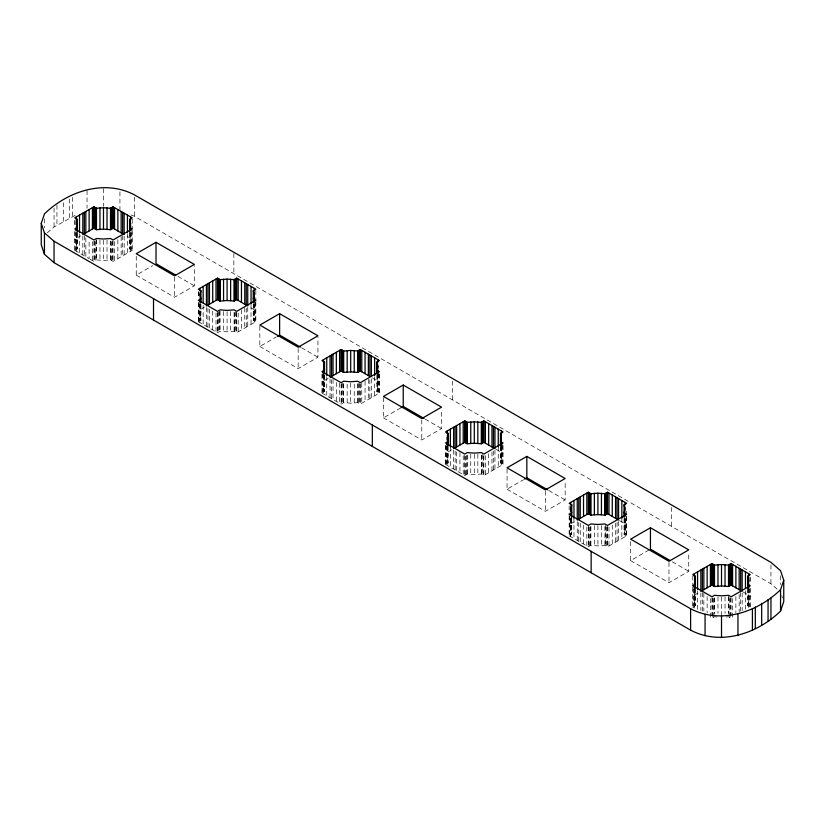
<?xml version="1.0" encoding="UTF-8"?>
<svg xmlns="http://www.w3.org/2000/svg" width="825" height="825" viewBox="0 0 825 825"><rect width="100%" height="100%" fill="white"/><g stroke="black" fill="none" stroke-linecap="round" stroke-linejoin="round"><path stroke-width="0.62" stroke-dasharray="4.12 3.09" d="M74.755 231.433L74.755 250.336L77.313 248.851L76.395 244.798L77.313 240.756L74.755 239.271L81.737 235.238M132.227 230.453L132.227 250.336L129.659 248.851L130.577 244.798L129.659 240.756L132.227 239.271L127.442 236.507M198.351 302.796L198.351 321.698L200.918 320.213L200.001 316.161L200.918 312.118L198.351 310.633L205.343 306.601M255.833 301.537L255.833 321.698L253.265 320.213L254.182 316.161L254.182 304.827M321.956 374.158L321.956 393.061L324.524 391.576L323.606 387.523L324.524 383.481L321.956 381.996L328.948 377.963M379.438 374.158L379.438 393.061L376.87 391.576L377.788 387.523L377.788 374.932M445.562 445.521L445.562 464.423L448.13 462.938L447.212 458.886L448.13 454.843L445.562 453.358L452.554 449.326M503.044 445.521L503.044 464.423L500.476 462.938L501.394 458.886L501.394 446.294M569.167 515.625L569.167 535.786L571.735 534.301L570.817 530.248L571.735 526.206L569.167 524.721L576.149 520.688M626.649 516.883L626.649 535.786L624.082 534.301L624.999 530.248L624.999 518.915M692.773 587.266L692.773 607.148L695.341 605.663L694.423 601.611L695.341 597.558L692.773 596.083L699.755 592.051M750.245 588.246L750.245 607.148L747.687 605.663L748.605 601.611L748.605 589.019M47.324 232.805L54.048 226.958L75.921 214.974M90.214 259.267L93.906 261.391L96.473 259.916L103.486 260.442L110.509 259.916L113.066 261.391L132.227 250.336M136.249 256.235L136.249 275.127L152.728 265.619M136.249 275.127L174.56 297.258L194.339 285.832L194.339 265.681M198.351 321.698L217.511 332.753L220.079 331.279L227.092 331.805L234.104 331.279L236.672 332.753L255.833 321.698M259.844 326.339L259.844 346.49L276.334 336.982M259.844 346.49L298.165 368.61L317.945 357.194L317.945 337.043M321.956 393.061L341.117 404.116L343.685 402.641L350.697 403.167L357.71 402.641L360.278 404.116L379.438 393.061M383.45 397.702L383.45 417.852L401.032 407.705M383.45 417.852L421.771 439.972L441.55 428.557L441.55 409.664M445.562 464.423L464.722 475.478L467.29 474.004L474.303 474.53L481.315 474.004L483.883 475.478L503.044 464.423M507.055 469.064L507.055 489.215L523.535 479.707M507.055 489.215L545.377 511.335L565.156 499.919L565.156 481.027M569.167 535.786L588.328 546.841L590.896 545.366L597.908 545.892L604.921 545.366L607.489 546.841L626.649 535.786M630.661 541.685L630.661 560.577L650.44 549.161M630.661 560.577L668.982 582.697L688.751 571.282L688.751 552.389M726.206 616.987L728.527 616.729L731.094 618.203L732.59 617.337L732.59 598.445M716.822 616.987L714.491 616.729L711.934 618.203L710.438 617.337L710.438 598.445M131.051 214.974L134.392 216.253L770.952 583.77L777.676 589.617M251.037 307.869L255.833 310.633L253.265 312.118L254.182 316.161M372.446 377.963L379.438 381.996L376.87 383.481L377.788 387.523M496.052 449.326L503.044 453.358L500.476 454.843L501.394 458.886M619.658 520.688L626.649 524.721L624.082 526.206L624.999 530.248M743.263 592.051L750.245 596.083L747.687 597.558L748.605 601.611M177.922 276.354L194.339 285.832M301.517 347.717L317.945 357.194M425.123 419.079L441.55 428.557M548.728 490.442L565.156 499.919M672.334 561.804L688.751 571.282M74.755 250.336L89.121 258.627L89.121 239.735M692.773 607.148L694.268 608.004L694.268 588.916M781.749 595.681L782.554 598.053M780.553 575.747L780.553 584.564M770.952 564.877L770.952 583.77M750.245 577.191L750.245 583.481M749.853 577.417L749.853 583.718M749.853 588.751L749.853 606.911M748.966 588.772L748.966 606.406M748.749 588.916L748.749 608.004M748.378 588.235L748.378 603.653M748.089 588.256L748.089 605.89M747.687 588.741L747.687 605.663M745.46 590.793L745.46 609.912M742.17 592.917L742.17 610.552M740.675 592.515L740.675 611.418M739.169 594.639L739.169 612.274M735.879 596.547L735.879 612.923M731.094 598.053L731.094 615.687M730.692 597.816L730.692 617.977M729.805 598.568L729.805 617.461M728.929 596.805L728.929 613.181M728.527 596.568L728.527 614.202M725.041 596.97L725.041 613.346M721.514 597.104L721.514 614.738M717.977 596.97L717.977 613.346M714.491 597.826L714.491 614.202M714.099 598.063L714.099 613.181M713.212 598.568L713.212 617.461M712.336 597.816L712.336 617.977M711.934 598.053L711.934 615.687M707.138 596.547L707.138 612.923M703.849 593.381L703.849 611.016M702.353 592.515L702.353 611.418M700.858 592.917L700.858 610.552M697.558 590.793L697.558 609.912M695.341 589.287L695.341 605.663M694.939 588.256L694.939 605.89M694.65 588.235L694.65 603.653M694.423 589.019L694.423 601.611M694.052 588.772L694.052 606.406M693.175 588.751L693.175 606.911M692.773 575.933L692.773 586.008M671.488 507.457L671.488 526.35M668.982 562.547L668.982 582.697M626.247 511.098L626.247 514.872M626.247 516.13L626.247 535.549M625.36 518.667L625.36 535.043M625.144 518.822L625.144 536.642M624.773 518.131L624.773 532.29M624.484 518.152L624.484 534.528M624.082 518.647L624.082 534.301M621.854 518.172L621.854 538.55M618.564 521.555L618.564 540.447M617.069 522.421L617.069 541.313M615.563 523.277L615.563 542.18M612.274 525.185L612.274 544.077M608.984 527.082L608.984 545.975M607.489 526.69L607.489 546.841M607.087 526.453L607.087 546.614M606.2 527.206L606.2 546.098M605.323 525.442L605.323 545.593M604.921 526.463L604.921 545.366M601.435 525.607L601.435 545.758M597.908 525.742L597.908 545.892M594.371 525.607L594.371 545.758M590.896 526.463L590.896 545.366M590.494 526.701L590.494 545.593M589.607 527.206L589.607 546.098M588.73 526.453L588.73 546.614M588.328 526.69L588.328 546.841M586.833 527.082L586.833 545.975M583.533 525.185L583.533 544.077M580.243 523.277L580.243 542.18M578.748 522.421L578.748 541.313M577.252 521.555L577.252 540.447M573.963 518.172L573.963 538.55M571.735 518.647L571.735 534.301M571.333 518.152L571.333 534.528M571.044 518.131L571.044 532.29M570.817 518.915L570.817 530.248M570.663 518.822L570.663 536.642M570.446 518.667L570.446 535.043M569.57 516.13L569.57 535.549M569.167 505.828L569.167 514.645M545.377 491.184L545.377 511.335M502.642 445.294L502.642 464.186M501.755 446.047L501.755 463.681M501.548 446.191L501.548 465.279M501.167 446.768L501.167 460.927M500.878 446.789L500.878 463.165M500.476 446.016L500.476 462.938M498.248 447.026L498.248 467.187M494.959 450.192L494.959 469.085M493.463 451.058L493.463 469.951M491.968 451.914L491.968 470.817M488.668 453.822L488.668 472.715M485.378 455.72L485.378 474.612M483.883 455.328L483.883 475.478M483.481 456.349L483.481 475.252M482.604 454.585L482.604 474.736M481.718 455.338L481.718 474.231M481.315 455.101L481.315 474.004M477.83 454.245L477.83 474.396M474.303 454.379L474.303 474.53M470.766 454.245L470.766 474.396M467.29 455.101L467.29 474.004M466.888 455.338L466.888 474.231M466.001 455.843L466.001 474.736M465.125 456.349L465.125 475.252M464.722 455.328L464.722 475.478M463.227 455.72L463.227 474.612M459.938 452.564L459.938 472.715M456.637 451.914L456.637 470.817M455.142 451.058L455.142 469.951M453.647 450.192L453.647 469.085M452.667 381.119L452.667 400.012M450.357 447.026L450.357 467.187M448.13 446.016L448.13 462.938M447.728 446.789L447.728 463.165M447.439 446.768L447.439 460.927M447.212 446.294L447.212 458.886M447.057 446.191L447.057 465.279M446.851 446.047L446.851 463.681M445.964 445.294L445.964 464.186M421.771 419.822L421.771 439.972M379.036 373.931L379.036 392.824M378.149 373.921L378.149 392.318M377.943 373.766L377.943 393.917M377.561 374.148L377.561 389.565M377.272 375.437L377.272 391.803M376.87 375.2L376.87 391.576M374.643 376.716L374.643 395.825M371.353 378.83L371.353 397.722M369.858 379.696L369.858 398.588M368.363 379.294L368.363 399.455M365.062 381.202L365.062 401.352M361.773 383.099L361.773 403.25M360.278 383.965L360.278 404.116M359.875 383.728L359.875 403.889M358.999 383.223L358.999 403.373M358.112 383.976L358.112 402.868M357.71 383.738L357.71 402.641M354.234 384.141L354.234 403.033M350.697 383.017L350.697 403.167M347.17 384.141L347.17 403.033M343.685 383.738L343.685 402.641M343.282 383.976L343.282 402.868M342.396 383.223L342.396 403.373M341.519 383.728L341.519 403.889M341.117 383.965L341.117 404.116M339.622 383.099L339.622 403.25M336.332 382.46L336.332 401.352M333.032 379.294L333.032 399.455M331.537 379.696L331.537 398.588M330.041 378.83L330.041 397.722M326.752 376.716L326.752 395.825M324.524 375.2L324.524 391.576M324.122 375.437L324.122 391.803M323.833 375.406L323.833 389.565M323.606 374.932L323.606 387.523M323.452 373.766L323.452 393.917M323.245 373.921L323.245 392.318M322.358 373.931L322.358 392.824M298.165 348.459L298.165 368.61M255.833 290.483L255.833 300.558M255.43 302.569L255.43 321.461M254.554 303.817L254.554 320.956M254.337 303.662L254.337 322.554M253.956 304.043L253.956 318.202M253.667 304.074L253.667 320.44M253.265 303.837L253.265 320.213M251.037 305.353L251.037 324.462M247.748 307.467L247.748 326.36M246.252 308.333L246.252 327.226M244.757 307.931L244.757 328.092M241.467 309.839L241.467 329.99M238.167 312.995L238.167 331.887M236.672 312.603L236.672 332.753M236.27 312.366L236.27 332.527M235.393 311.86L235.393 332.011M234.506 312.613L234.506 331.506M234.104 312.376L234.104 331.279M233.857 253.523L233.857 273.683M230.629 311.52L230.629 331.671M227.092 311.654L227.092 331.805M223.565 311.52L223.565 331.671M220.079 311.118L220.079 331.279M219.677 311.355L219.677 331.506M218.8 311.86L218.8 332.011M217.913 312.366L217.913 332.527M217.511 312.603L217.511 332.753M216.016 312.995L216.016 331.887M212.726 311.097L212.726 329.99M209.437 309.189L209.437 328.092M207.931 308.333L207.931 327.226M206.436 307.467L206.436 326.36M203.146 305.353L203.146 324.462M200.918 303.837L200.918 320.213M200.516 304.074L200.516 320.44M200.227 304.043L200.227 318.202M200.001 304.827L200.001 316.161M199.856 303.662L199.856 322.554M199.64 303.817L199.64 320.956M198.753 291.968L198.753 295.752M198.753 302.569L198.753 321.461M198.351 291.741L198.351 295.515M174.56 277.097L174.56 297.258M134.392 197.361L134.392 216.253M132.227 219.12L132.227 229.195M131.825 231.949L131.825 250.099M130.948 232.454L130.948 249.593M130.732 233.372L130.732 251.192M130.35 232.681L130.35 246.84M130.061 232.712L130.061 249.078M129.659 232.475L129.659 248.851M127.442 233.991L127.442 253.1M124.142 236.105L124.142 254.997M122.647 235.713L122.647 255.863M121.151 236.569L121.151 256.73M119.934 191.823L119.934 210.715M117.862 239.735L117.862 258.627M114.562 241.632L114.562 260.525M113.066 241.24L113.066 261.391M112.664 241.003L112.664 261.164M111.788 241.756L111.788 260.648M110.901 241.251L110.901 260.143M110.509 241.013L110.509 259.916M107.023 240.157L107.023 260.308M103.486 188.708L103.486 206.353M103.486 240.292L103.486 260.442M99.959 240.157L99.959 260.308M96.473 239.755L96.473 259.916M96.071 239.993L96.071 260.143M95.195 241.756L95.195 260.648M94.308 241.003L94.308 261.164M93.906 241.24L93.906 261.391M92.41 241.632L92.41 260.525M87.048 190.565L87.048 208.199M85.831 237.827L85.831 256.73M84.325 235.713L84.325 255.863M82.83 236.105L82.83 254.997M79.54 233.991L79.54 253.1M77.313 232.475L77.313 248.851M76.911 232.712L76.911 249.078M76.622 232.681L76.622 246.84M76.395 233.465L76.395 244.798M76.251 233.372L76.251 251.192M76.034 232.454L76.034 249.593M75.147 220.605L75.147 226.906M75.147 231.949L75.147 250.099M74.755 220.378L74.755 226.679M72.59 197.361L72.59 216.253M69.692 199.031L69.692 217.934M63.319 202.713L63.319 221.605M56.946 205.136L56.946 225.287M54.048 208.065L54.048 226.958M44.447 218.934L44.447 227.752"/><path stroke-width="1.24" d="M76.395 227.164L77.313 219.337L74.755 217.852L93.906 206.797L96.473 208.271L103.486 207.745L110.509 208.271L113.066 206.797L132.227 217.852L129.659 219.337L129.659 231.938M129.659 219.337L130.577 223.389L129.659 227.442L132.227 228.917L113.066 239.982L110.509 238.497L103.486 239.033L96.473 238.497L93.906 239.982L74.755 228.917L77.313 227.442L76.395 223.389M200.918 290.699L200.001 294.752L200.918 298.794L198.351 300.279L217.511 311.345L220.079 309.86L227.092 310.396L234.104 309.86L236.672 311.345L255.833 300.279L253.265 298.794L254.182 294.752L253.265 290.699L255.833 289.214L236.672 278.159L234.104 279.634L227.092 279.108L220.079 279.634L217.511 278.159L198.351 289.214L200.918 290.699L200.918 302.579M323.606 368.631L324.524 362.062L321.956 360.577L341.117 349.522L343.685 350.996L350.697 350.47L357.71 350.996L360.278 349.522L379.438 360.577L376.87 362.062L376.87 373.942M376.87 362.062L377.788 366.114L376.87 370.157L379.438 371.642L360.278 382.707L357.71 381.222L350.697 381.758L343.685 381.222L341.117 382.707L321.956 371.642L324.524 370.157L323.606 366.114M447.212 439.993L448.13 433.424L445.562 431.939L464.722 420.884L467.29 422.359L474.303 421.833L481.315 422.359L483.883 420.884L503.044 431.939L500.476 433.424L500.476 445.304M500.476 433.424L501.394 437.477L500.476 441.519L503.044 443.004L483.883 454.07L481.315 452.585L474.303 453.111L467.29 452.585L464.722 454.07L445.562 443.004L448.13 441.519L447.212 437.477M570.817 511.356L571.735 504.787L569.167 503.302L588.328 492.247L590.896 493.721L597.908 493.195L604.921 493.721L607.489 492.247L626.649 503.302L624.082 504.787L624.082 517.378M694.423 583.976L695.341 576.149L692.773 574.664L711.934 563.609L714.491 565.084L721.514 564.558L728.527 565.084L731.094 563.609L750.245 574.664L747.687 576.149L747.687 588.029M747.687 576.149L748.605 580.202L747.687 584.244L750.245 585.729L731.094 596.795L728.527 595.31L721.514 595.836L714.491 595.31L711.934 596.795L692.773 585.729L695.341 584.244L694.423 580.202M41.25 223.389L44.447 213.892C67.609 191.369 104.198 178.963 134.392 194.844L770.952 562.361L780.553 570.704L783.75 580.202L783.75 601.611L780.553 611.108C757.391 633.631 720.803 646.037 690.607 630.156L54.048 262.639L44.447 254.296L41.25 244.798L41.25 223.389L44.447 232.877L44.447 254.296M780.553 611.108L780.553 589.689L783.75 580.202M44.447 232.877L54.048 241.23L690.607 608.747C720.803 624.628 757.391 612.222 780.553 589.689M82.83 234.609L93.906 228.205L96.473 229.69L103.486 229.164L110.509 229.69L113.066 228.205L124.142 234.609L124.142 213.19M156.018 242.303L136.249 253.718L174.56 275.839L194.339 264.423L156.018 242.303L156.018 263.711L175.725 275.086M246.252 283.687L246.252 305.106L236.672 299.568L234.104 301.053L227.092 300.527L220.079 301.053L217.511 299.568L207.931 305.106L207.931 283.687M279.623 313.665L259.844 325.081L298.165 347.201L317.945 335.785L279.623 313.665L279.623 335.074L300.424 347.088M277.427 336.342L279.623 335.074M330.041 377.324L341.117 370.93L343.685 372.415L350.697 371.889L357.71 372.415L360.278 370.93L369.858 376.468L369.858 355.049M403.229 385.028L383.45 396.443L421.771 418.564L441.55 407.148L403.229 385.028L403.229 406.436L424.029 418.45M401.032 407.705L403.229 406.436M493.463 426.412L493.463 447.831L483.883 442.293L481.315 443.778L474.303 443.242L467.29 443.778L464.722 442.293L455.142 447.831L455.142 426.412M526.835 456.39L507.055 467.806L545.377 489.926L565.156 478.51L526.835 456.39L526.835 477.799L547.635 489.813M524.638 479.067L526.835 477.799M618.564 520.049L607.489 513.655L604.921 515.14L597.908 514.604L590.896 515.14L588.328 513.655L577.252 520.049L577.252 498.64M650.44 527.742L630.661 539.168L668.982 561.289L688.751 549.873L650.44 527.742L650.44 549.161L670.148 560.536M740.675 569.137L740.675 590.556L731.094 585.018L728.527 586.503L721.514 585.967L714.491 586.503L711.934 585.018L702.353 590.556L702.353 569.137M624.082 504.787L624.999 508.839L624.082 512.882L626.649 514.367L607.489 525.432L604.921 523.947L597.908 524.473L590.896 523.947L588.328 525.432L569.167 514.367L571.735 512.882L570.817 508.839M770.952 598.042L770.952 619.451M768.054 599.713L768.054 621.122M761.681 603.395L761.681 624.803M755.308 607.066L755.308 628.485M752.41 608.747L752.41 630.156M748.966 584.987L748.966 587.513M748.749 573.808L748.749 576.324M748.605 580.202L748.605 583.976M748.378 578.16L748.378 584.76M748.089 584.482L748.089 588.256M745.46 571.9L745.46 588.277M742.17 570.003L742.17 591.412M739.169 568.27L739.169 589.689M737.952 614.285L737.952 635.704M735.879 566.373L735.879 587.782M732.59 564.475L732.59 585.884M731.094 563.609L731.094 585.018M730.692 563.836L730.692 585.255M729.805 564.352L729.805 585.76M728.929 564.857L728.929 586.266M728.527 565.084L728.527 586.503M725.041 564.692L725.041 586.101M721.514 564.558L721.514 585.967M721.514 616.131L721.514 637.55M717.977 564.692L717.977 586.101M714.491 565.084L714.491 586.503M714.099 564.857L714.099 586.266M713.212 564.352L713.212 585.76M712.336 563.836L712.336 585.255M711.934 563.609L711.934 585.018M710.438 564.475L710.438 585.884M707.138 566.373L707.138 587.782M705.066 614.285L705.066 635.704M703.849 568.27L703.849 589.689M700.858 570.003L700.858 591.412M697.558 571.9L697.558 589.535M695.341 576.149L695.341 588.029M694.939 584.482L694.939 588.256M694.65 578.16L694.65 583.203M694.268 573.808L694.268 576.324M694.052 584.987L694.052 587.513M690.607 608.747L690.607 630.156M625.36 513.624L625.36 516.151M625.144 502.446L625.144 504.962M624.773 506.798L624.773 513.397M624.484 513.119L624.484 515.635M621.854 500.538L621.854 518.172M618.564 498.64L618.564 518.791M617.069 497.774L617.069 519.193M615.563 496.908L615.563 518.327M612.274 495.01L612.274 516.429M608.984 493.113L608.984 514.522M607.489 492.247L607.489 513.655M607.087 492.473L607.087 513.893M606.2 492.989L606.2 514.398M605.323 493.494L605.323 514.903M604.921 493.721L604.921 515.14M601.435 493.329L601.435 514.738M597.908 493.195L597.908 514.604M594.371 493.329L594.371 514.738M591.143 551.317L591.143 572.736M590.896 493.721L590.896 515.14M590.494 493.494L590.494 514.903M589.607 492.989L589.607 514.398M588.73 492.473L588.73 513.893M588.328 492.247L588.328 513.655M586.833 493.113L586.833 514.522M583.533 495.01L583.533 516.429M580.243 496.908L580.243 518.327M578.748 497.774L578.748 519.193M573.963 500.538L573.963 518.172M571.735 504.787L571.735 517.378M571.333 504.56L571.333 517.151M571.044 506.798L571.044 511.84M570.663 502.446L570.663 504.962M501.755 442.262L501.755 444.788M501.548 431.083L501.548 433.599M501.394 437.477L501.394 439.993M501.167 435.435L501.167 445.51M500.878 433.197L500.878 445.531M498.248 429.175L498.248 446.81M494.959 427.278L494.959 448.687M491.968 425.545L491.968 446.964M488.668 423.648L488.668 445.067M485.378 421.75L485.378 443.159M483.883 420.884L483.883 442.293M483.481 421.111L483.481 442.53M482.604 421.627L482.604 443.035M481.718 422.132L481.718 443.541M481.315 422.359L481.315 443.778M477.83 421.967L477.83 443.376M474.303 421.833L474.303 443.242M470.766 421.967L470.766 443.376M467.29 422.359L467.29 443.778M466.888 422.132L466.888 443.541M466.001 421.627L466.001 443.035M465.125 421.111L465.125 442.53M464.722 420.884L464.722 442.293M463.227 421.75L463.227 443.159M459.938 423.648L459.938 445.067M456.637 425.545L456.637 446.964M453.647 427.278L453.647 448.687M450.357 429.175L450.357 446.81M448.13 433.424L448.13 445.304M447.728 433.197L447.728 445.531M447.439 435.435L447.439 440.478M447.057 431.083L447.057 433.599M446.851 442.262L446.851 444.788M378.149 370.899L378.149 373.426M377.943 359.721L377.943 362.237M377.788 366.114L377.788 368.631M377.561 364.073L377.561 369.115M377.272 361.835L377.272 373.168M374.643 357.813L374.643 375.447M372.333 424.988L372.333 446.397M371.353 355.915L371.353 376.066M368.363 354.183L368.363 375.602M365.062 352.285L365.062 373.704M361.773 350.388L361.773 371.797M360.278 349.522L360.278 370.93M359.875 349.748L359.875 371.168M358.999 350.264L358.999 371.673M358.112 350.769L358.112 372.188M357.71 350.996L357.71 372.415M354.234 350.604L354.234 372.013M350.697 350.47L350.697 371.889M347.17 350.604L347.17 372.013M343.685 350.996L343.685 372.415M343.282 350.769L343.282 372.188M342.396 350.264L342.396 371.673M341.519 349.748L341.519 371.168M341.117 349.522L341.117 370.93M339.622 350.388L339.622 371.797M336.332 352.285L336.332 373.704M333.032 354.183L333.032 375.602M331.537 355.049L331.537 376.468M330.041 355.915L330.041 376.066M326.752 357.813L326.752 375.447M324.524 362.062L324.524 373.942M324.122 361.835L324.122 373.168M323.833 364.073L323.833 373.189M323.452 359.721L323.452 362.237M323.245 370.899L323.245 373.426M254.554 299.537L254.554 302.063M254.337 288.358L254.337 290.874M254.182 294.752L254.182 298.526M253.956 292.71L253.956 297.753M253.667 290.472L253.667 302.806M253.265 290.699L253.265 302.579M251.037 286.45L251.037 304.085M247.748 284.553L247.748 305.962M244.757 282.82L244.757 304.239M241.467 280.923L241.467 302.342M238.167 279.025L238.167 300.434M236.672 278.159L236.672 299.568M236.27 278.386L236.27 299.805M235.393 278.902L235.393 300.31M234.506 279.407L234.506 300.826M234.104 279.634L234.104 301.053M230.629 279.242L230.629 300.651M227.092 279.108L227.092 300.527M223.565 279.242L223.565 300.651M220.079 279.634L220.079 301.053M219.677 279.407L219.677 300.826M218.8 278.902L218.8 300.31M217.913 278.386L217.913 299.805M217.511 278.159L217.511 299.568M216.016 279.025L216.016 300.434M212.726 280.923L212.726 302.342M209.437 282.82L209.437 304.239M206.436 284.553L206.436 305.962M203.146 286.45L203.146 302.827M200.516 299.032L200.516 302.806M200.227 292.71L200.227 299.31M199.856 288.358L199.856 290.874M199.64 299.537L199.64 302.063M153.512 298.65L153.512 320.069M130.948 228.174L130.948 230.701M130.732 216.996L130.732 219.512M130.577 223.389L130.577 227.164M130.35 221.347L130.35 227.648M130.061 227.669L130.061 230.185M127.442 215.088L127.442 232.722M122.647 212.324L122.647 233.743M121.151 211.458L121.151 232.877M117.862 209.56L117.862 230.979M114.562 207.663L114.562 229.072M113.066 206.797L113.066 228.205M112.664 207.023L112.664 228.443M111.788 207.539L111.788 228.948M110.901 208.044L110.901 229.463M110.509 208.271L110.509 229.69M107.023 207.879L107.023 229.288M103.486 207.745L103.486 229.164M99.959 207.879L99.959 229.288M96.473 208.271L96.473 229.69M96.071 208.044L96.071 229.463M95.195 207.539L95.195 228.948M94.308 207.023L94.308 228.443M93.906 206.797L93.906 228.205M92.41 207.663L92.41 229.072M89.121 209.56L89.121 230.979M85.831 211.458L85.831 232.877M84.325 212.324L84.325 233.743M82.83 213.19L82.83 233.341M79.54 215.088L79.54 232.722M77.313 219.337L77.313 231.938M76.911 227.669L76.911 230.185M76.622 221.347L76.622 227.648M76.251 216.996L76.251 219.512M76.034 228.174L76.034 230.701M54.048 241.23L54.048 262.639"/></g></svg>
